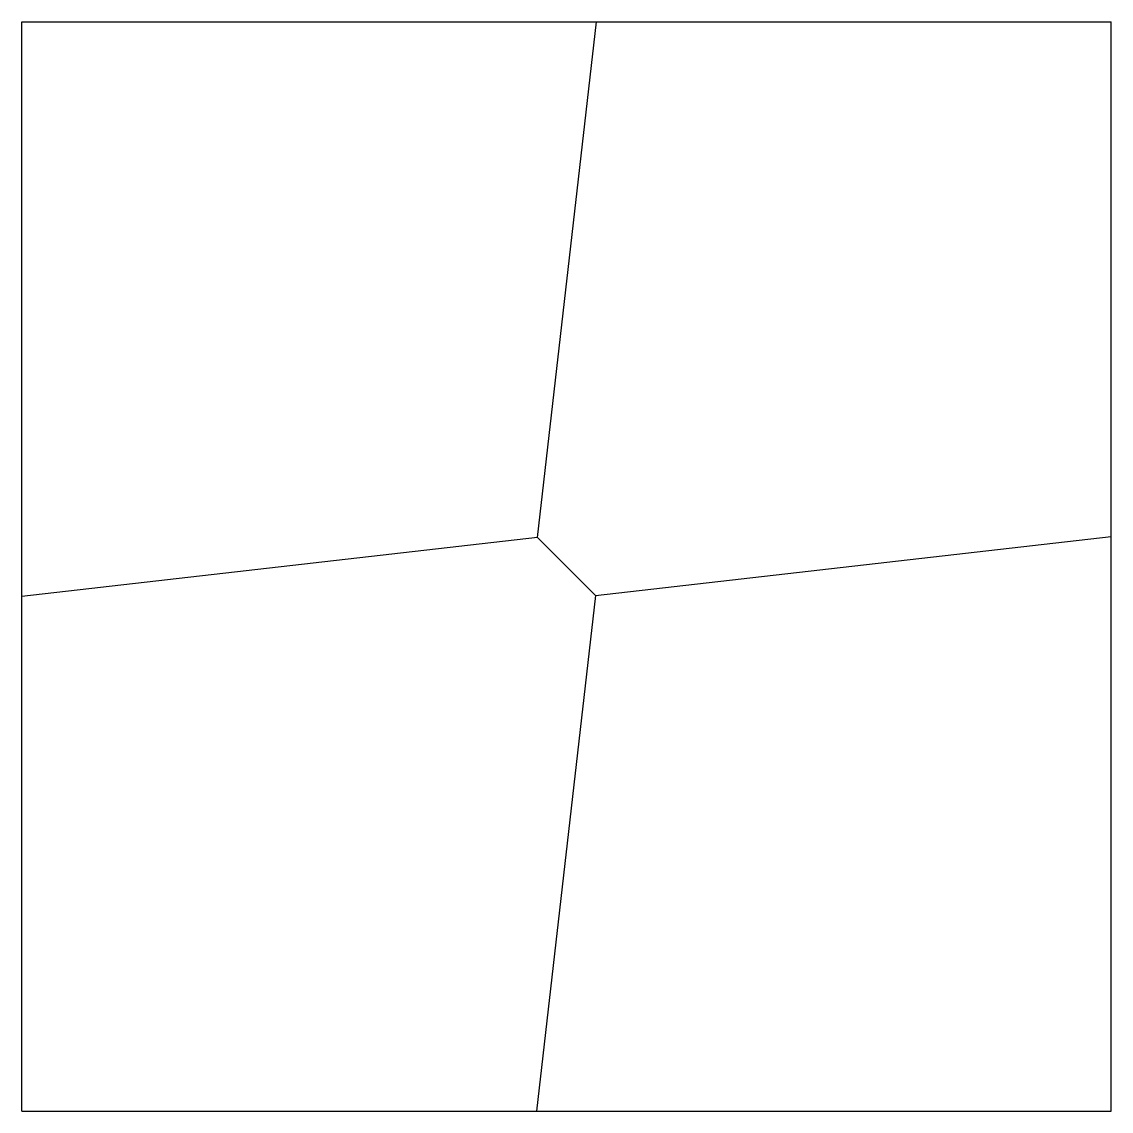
# Model space of a CAD drawing. Extents: x -404 to -204, y -100 to 100.
import ezdxf

# ---------------------------------------------------------------- set-up
doc = ezdxf.new("R2010")
doc.units = 0
doc.layers.add('MODELSKETCH_VISIBLE', color=7, linetype='CONTINUOUS')

msp = doc.modelspace()

# ---------------------------------------------------------------- linework, layer by layer
at = {"layer": 'MODELSKETCH_VISIBLE'}
for p, q in [((-403.52, -100), (-403.52, 100)), ((-403.52, 100), (-203.52, 100)), ((-308.83, 5.3), (-298.04, 100)), ((-203.52, -100), (-203.52, 100)), ((-308.83, 5.3), (-403.52, -5.49)), ((-308.83, 5.3), (-298.22, -5.3)), ((-298.22, -5.3), (-203.52, 5.49)), ((-298.22, -5.3), (-309.01, -100)), ((-403.52, -100), (-203.52, -100))]:
    msp.add_line(p, q, dxfattribs=at)

doc.saveas('drawing.dxf')
